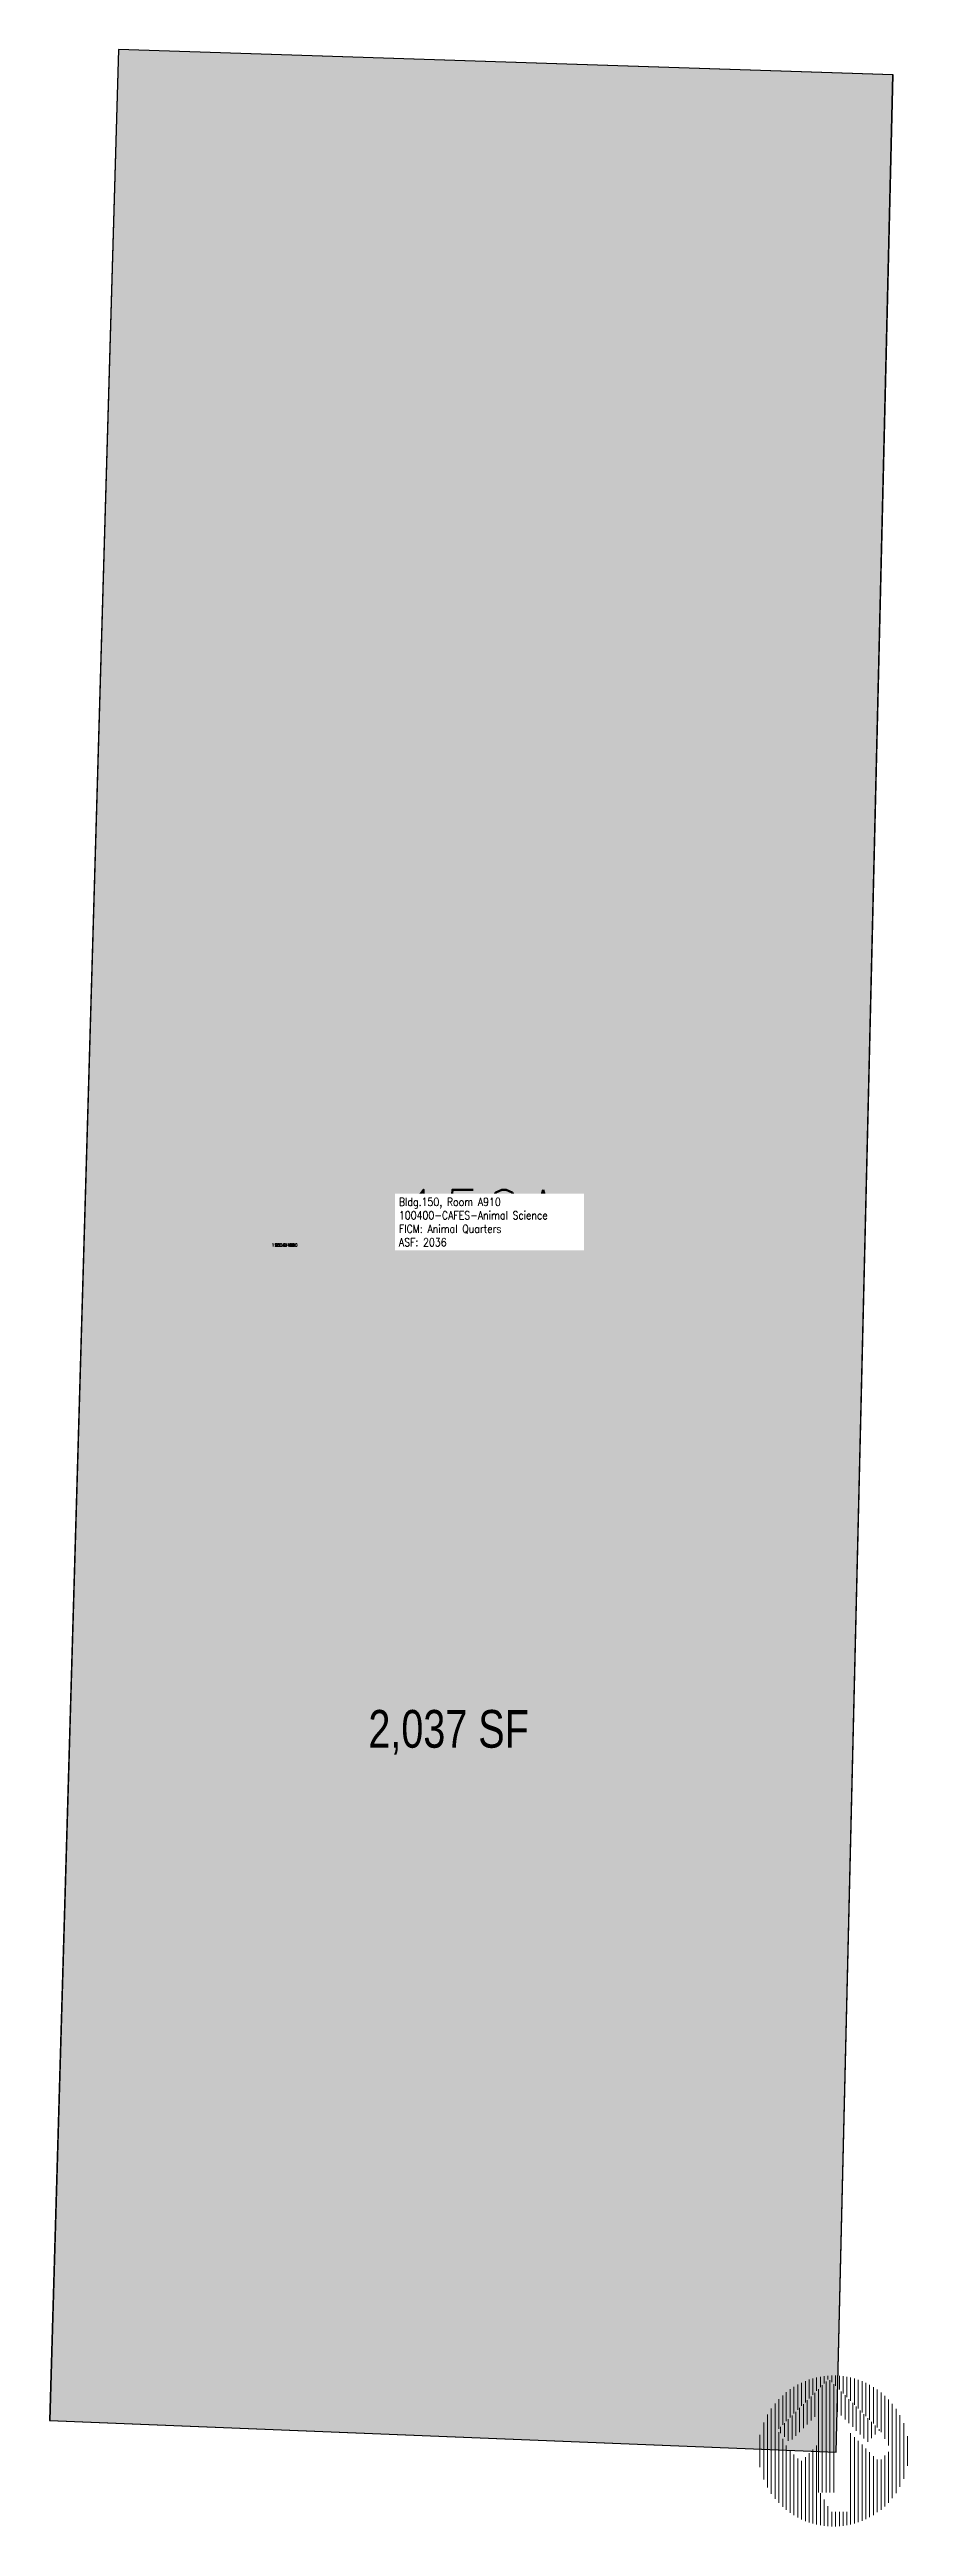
# Model space of a CAD drawing. Header units: inches. Extents: x 69145234 to 69145575, y 27722084 to 27723069.
import ezdxf
from ezdxf.enums import TextEntityAlignment as Align

# ---------------------------------------------------------------- set-up
doc = ezdxf.new("R2010")
doc.units = ezdxf.units.IN
doc.header["$MEASUREMENT"] = 0
for name, color, linetype in [('A-IDEN-RNUM', 7, 'Continuous'), ('A-IDEN-SNUM', 4, 'Continuous'), ('A-IDEN-VNUM', 4, 'Continuous'), ('A-WALL', 5, 'Continuous'), ('AREA-ASSIGN', 7, 'Continuous'), ('AREA-GROSS', 1, 'Continuous'), ('AREA-TEXT', 3, 'Continuous'), ('Rooms-Category-Color', 7, 'Continuous'), ('Rooms-College-Color', 7, 'Continuous'), ('Rooms-Department-Color', 7, 'Continuous'), ('Rooms-Division-Color', 7, 'Continuous'), ('Rooms-Information', 7, 'Continuous')]:
    doc.layers.add(name, color=color, linetype=linetype)
doc.styles.add('AREA', font='arial.ttf', dxfattribs={"width": 0.75, "height": 60})
doc.styles.add('ROOMSNUMBER', font='TXT.SHX', dxfattribs={"height": 1})
doc.styles.add('ROOMVNUMBER', font='simplex.shx', dxfattribs={"width": 0.85})

# ---------------------------------------------------------------- blocks, each defined once
blk = doc.blocks.new('North Large')
at = {"color": 42, "linetype": 'ByBlock', "lineweight": 15, "true_color": 0xe08e00}
for p, q in [((-0.059, 0.336), (-0.059, 0.372)), ((-0.041, 0.355), (-0.041, 0.374)), ((-0.022, 0.343), (-0.022, 0.375)), ((-0.003, 0.324), (-0.003, 0.375)), ((0.016, 0.305), (0.016, 0.374)), ((0.035, 0.286), (0.035, 0.372)), ((-0.285, 0.111), (-0.285, 0.258)), ((-0.266, 0.13), (-0.266, 0.276)), ((-0.248, 0.148), (-0.248, 0.293)), ((-0.229, 0.167), (-0.229, 0.307)), ((-0.21, 0.186), (-0.21, 0.319)), ((-0.191, 0.205), (-0.191, 0.33)), ((-0.172, 0.224), (-0.172, 0.339)), ((-0.153, 0.242), (-0.153, 0.348)), ((-0.144, 0.132), (-0.144, 0.252)), ((-0.135, 0.261), (-0.135, 0.355)), ((-0.125, 0.151), (-0.125, 0.271)), ((-0.116, 0.28), (-0.116, 0.361)), ((-0.106, 0.17), (-0.106, 0.289)), ((-0.097, 0.299), (-0.097, 0.365)), ((-0.088, -0.206), (-0.088, 0.308)), ((-0.078, 0.318), (-0.078, 0.369)), ((-0.069, -0.206), (-0.069, 0.327)), ((-0.05, -0.206), (-0.05, 0.346)), ((-0.031, -0.206), (-0.031, 0.352)), ((-0.012, -0.206), (-0.012, 0.333)), ((0.006, 0.195), (0.006, 0.315)), ((0.025, 0.176), (0.025, 0.296)), ((0.044, 0.157), (0.044, 0.277)), ((0.053, 0.268), (0.053, 0.369)), ((0.063, 0.138), (0.063, 0.258)), ((0.072, 0.249), (0.072, 0.365)), ((0.091, 0.23), (0.091, 0.36)), ((0.11, 0.211), (0.11, 0.354)), ((0.129, 0.192), (0.129, 0.347)), ((0.147, 0.174), (0.147, 0.339)), ((0.166, 0.155), (0.166, 0.329)), ((0.185, 0.136), (0.185, 0.318)), ((0.204, 0.117), (0.204, 0.306)), ((0.223, 0.094), (0.223, 0.291)), ((0.242, 0.061), (0.242, 0.275)), ((0.26, 0.028), (0.26, 0.256)), ((-0.36, -0.142), (-0.36, 0.141)), ((-0.342, -0.181), (-0.342, 0.181)), ((-0.323, -0.212), (-0.323, 0.211)), ((-0.304, -0.237), (-0.304, 0.237)), ((-0.257, 0.07), (-0.257, 0.139)), ((-0.238, 0.051), (-0.238, 0.158)), ((-0.219, 0.057), (-0.219, 0.177)), ((-0.201, 0.076), (-0.201, 0.195)), ((-0.182, 0.094), (-0.182, 0.214)), ((-0.163, 0.113), (-0.163, 0.233)), ((0.082, 0.12), (0.082, 0.239)), ((0.1, 0.101), (0.1, 0.221)), ((0.119, 0.082), (0.119, 0.202)), ((0.138, 0.063), (0.138, 0.183)), ((0.157, 0.045), (0.157, 0.164)), ((0.176, 0.064), (0.176, 0.145)), ((0.194, 0.082), (0.194, 0.127)), ((0.279, -0.235), (0.279, 0.235)), ((0.298, -0.209), (0.298, 0.209)), ((0.317, -0.178), (0.317, 0.178)), ((0.336, -0.138), (0.336, 0.138)), ((-0.379, -0.081), (-0.379, 0.081)), ((-0.285, -0.258), (-0.285, 0.094)), ((-0.276, 0.089), (-0.276, 0.12)), ((-0.266, -0.277), (-0.266, 0.061)), ((-0.248, -0.293), (-0.248, 0.028)), ((-0.229, -0.307), (-0.229, 0.001)), ((-0.116, -0.361), (-0.116, 0.008)), ((-0.097, -0.366), (-0.097, 0.027)), ((0.072, -0.365), (0.072, 0.088)), ((0.091, -0.36), (0.091, 0.069)), ((0.11, -0.354), (0.11, 0.05)), ((0.129, -0.347), (0.129, 0.032)), ((0.147, -0.339), (0.147, 0.013)), ((0.213, 0.101), (0.213, 0.108)), ((0.354, -0.074), (0.354, 0.074)), ((-0.21, -0.319), (-0.21, -0.018)), ((-0.191, -0.33), (-0.191, -0.037)), ((-0.172, -0.34), (-0.172, -0.048)), ((-0.153, -0.348), (-0.153, -0.03)), ((-0.135, -0.355), (-0.135, -0.011)), ((0.166, -0.329), (0.166, -0.006)), ((0.185, -0.318), (0.185, -0.025)), ((0.204, -0.304), (0.204, -0.042)), ((0.223, -0.292), (0.223, -0.042)), ((0.242, -0.275), (0.242, -0.023)), ((0.26, -0.257), (0.26, -0.004)), ((-0.078, -0.369), (-0.078, -0.209)), ((-0.059, -0.372), (-0.059, -0.241)), ((-0.041, -0.374), (-0.041, -0.274)), ((-0.022, -0.375), (-0.022, -0.303)), ((-0.003, -0.375), (-0.003, -0.303)), ((0.016, -0.374), (0.016, -0.303)), ((0.035, -0.372), (0.035, -0.303)), ((0.053, -0.369), (0.053, -0.303))]:
    blk.add_line(p, q, dxfattribs=at)

msp = doc.modelspace()

# ---------------------------------------------------------------- hatches: boundary and pattern name
at = {"layer": 'Rooms-Category-Color', "true_color": 0xfbafa2}
msp.add_hatch(color=21, dxfattribs=at).paths.add_polyline_path([(69145260.99, 27723068.72), (69145233.59, 27722126.03), (69145546.36, 27722113.45), (69145569.01, 27723058.67)])
at = {"layer": 'Rooms-College-Color', "true_color": 0xe3c5e1}
msp.add_hatch(color=254, dxfattribs=at).paths.add_polyline_path([(69145260.99, 27723068.72), (69145233.59, 27722126.03), (69145546.36, 27722113.45), (69145569.01, 27723058.67)])
at = {"layer": 'Rooms-Department-Color', "true_color": 0xe3c5e1}
msp.add_hatch(color=254, dxfattribs=at).paths.add_polyline_path([(69145260.99, 27723068.72), (69145233.59, 27722126.03), (69145546.36, 27722113.45), (69145569.01, 27723058.67)])
at = {"layer": 'Rooms-Division-Color', "true_color": 0xe3c5e1}
msp.add_hatch(color=254, dxfattribs=at).paths.add_polyline_path([(69145260.99, 27723068.72), (69145233.59, 27722126.03), (69145546.36, 27722113.45), (69145569.01, 27723058.67)])

# ---------------------------------------------------------------- linework, layer by layer
at = {"layer": 'A-WALL'}
msp.add_lwpolyline([(69145261.05, 27723068.72), (69145233.66, 27722126.02), (69145546.42, 27722113.45), (69145569.07, 27723058.67)], close=True, dxfattribs=at)
at = {"layer": 'AREA-ASSIGN'}
msp.add_lwpolyline([(69145260.99, 27723068.72), (69145233.59, 27722126.03), (69145546.36, 27722113.45), (69145569.01, 27723058.67)], close=True, dxfattribs=at)
at = {"layer": 'AREA-GROSS'}
msp.add_lwpolyline([(69145261.05, 27723068.72), (69145233.66, 27722126.02), (69145546.42, 27722113.45), (69145569.07, 27723058.67)], close=True, dxfattribs=at)

# ---------------------------------------------------------------- block references
at = {"layer": 'Defpoints', "xscale": 79.99999999999999, "yscale": 79.99999999999999, "zscale": 79.99999999999999}
msp.add_blockref('North Large', (69145546.43, 27722113.84), dxfattribs=at)

# ---------------------------------------------------------------- texts
at = {"layer": 'A-IDEN-RNUM', "style": 'ROOMSNUMBER'}
msp.add_text('0910-00', height=1.2, dxfattribs=at).set_placement((69145327.12, 27722593.35), align=Align.MIDDLE)
at = {"layer": 'A-IDEN-SNUM', "style": 'ROOMSNUMBER'}
msp.add_text('1500A91000', height=1.2, dxfattribs=at).set_placement((69145327.12, 27722593.35), align=Align.MIDDLE)
at = {"layer": 'A-IDEN-VNUM', "style": 'ROOMVNUMBER', "width": 0.85}
msp.add_text('150A', height=22.5, dxfattribs=at).set_placement((69145405.32, 27722604.1), align=Align.MIDDLE)
at = {"layer": 'AREA-TEXT', "style": 'AREA', "width": 0.75}
msp.add_text('2,037 SF', height=15, dxfattribs=at).set_placement((69145392.29, 27722400.99), align=Align.MIDDLE_CENTER)

# ---------------------------------------------------------------- next in the draw order: texts
at = {"layer": 'Rooms-Information', "insert": (69145372.54, 27722592.85), "char_height": 3.2143, "width": 72, "attachment_point": 7, "style": 'ROOMVNUMBER', "bg_fill": 3, "box_fill_scale": 1.5, "bg_fill_color": 256, "bg_fill_true_color": 13158600, "bg_fill_transparency": 0}
msp.add_mtext('Bldg.150, Room A910^M^J100400-CAFES-Animal Science^M^JFICM: Animal Quarters^M^JASF: 2036', dxfattribs=at)

doc.saveas('drawing.dxf')
